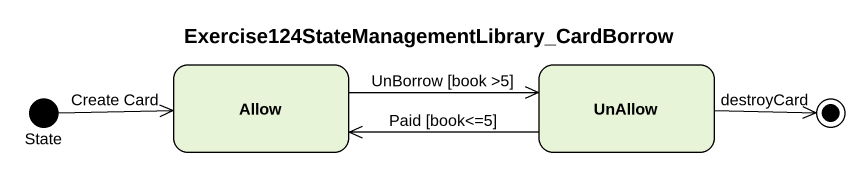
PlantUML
@startuml
title Exercise124StateManagementLibrary_CardBorrow
hide empty description
state Allow
state UnAllow
state "State" as State_ <<start>>
Allow -right-> UnAllow : UnBorrow [book >5]
UnAllow -left-> Allow : Paid [book<=5]
State_ -right-> Allow : Create Card
UnAllow -right-> [*] : destroyCard
@enduml
